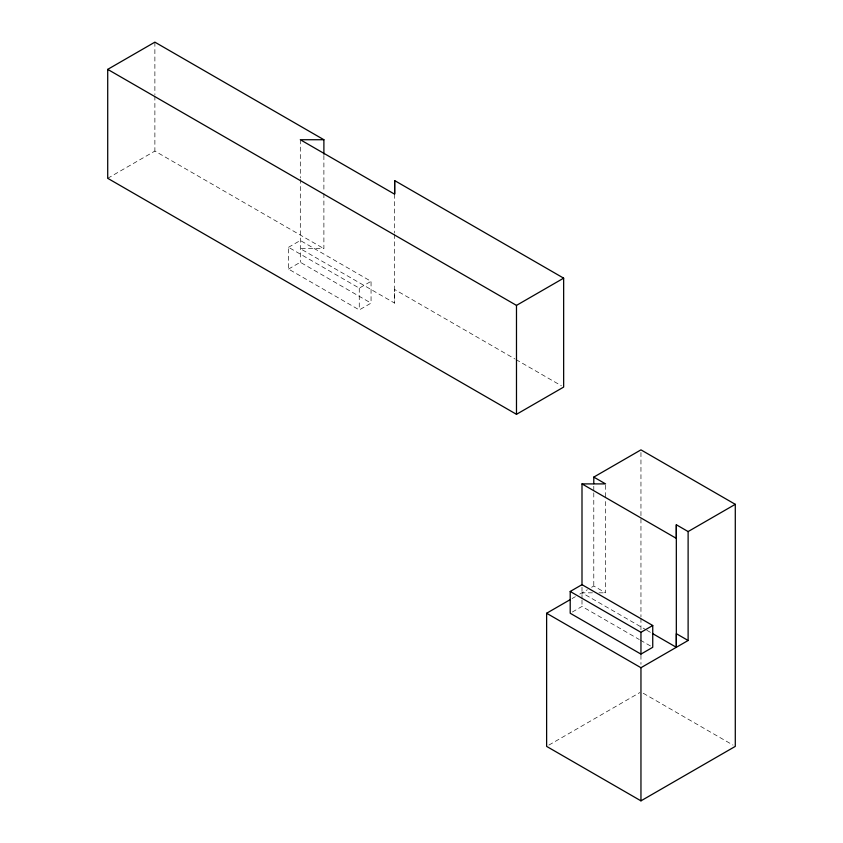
<?xml version="1.0" encoding="UTF-8"?>
<svg xmlns="http://www.w3.org/2000/svg" width="843" height="843" viewBox="0 0 843 843"><rect width="100%" height="100%" fill="white"/><g stroke="black" fill="none" stroke-linecap="round" stroke-linejoin="round"><path stroke-width="0.63" stroke-dasharray="4.21 3.16" d="M323.891 193.532L323.891 248.653L300.308 248.653L394.64 303.122L394.64 289.507L514.883 358.918M107.714 178.305L154.88 151.076L323.891 248.653M288.517 247.294L300.308 240.487L371.057 281.33L371.057 303.122L359.266 309.929L288.517 269.075L288.517 247.294L359.266 288.137L371.057 281.33M288.517 269.075L300.308 262.268L371.057 303.122M572.049 598.572L575.369 596.665M579.784 594.104L587.36 589.742M591.649 587.265L593.788 586.022L605.58 592.829L605.58 499.657M572.344 612.018L581.997 606.444L639.268 639.51M548.898 745.075L639.816 692.577M592.481 592.829L581.997 592.829L645.643 629.573M599.025 592.829L605.58 592.829M516.011 359.571L561.385 385.767M646.781 630.237L651.323 632.861M640.395 640.164L650.501 646.001M643.23 693.241L733.01 745.075M640.954 452.501L640.954 616.939M640.954 618.256L640.954 630.09M640.954 655.085L640.954 664.295M605.58 485.22L605.58 498.339M593.788 486.285L593.788 491.532M593.788 492.849L593.788 586.022M581.997 587.223L581.997 598.762M581.997 600.037L581.997 606.444M394.64 194.196L394.64 233.068M394.64 234.386L394.64 303.122M359.266 288.137L359.266 309.929M323.891 155.481L323.891 192.225M300.308 139.727L300.308 177.789M300.308 179.095L300.308 262.268M154.88 42.15L154.88 94.648M154.88 95.954L154.88 151.076"/><path stroke-width="1.26" d="M323.891 139.727L154.88 42.15L107.714 69.379L107.714 178.305L516.485 414.313L563.651 387.085L563.651 278.158L394.64 180.571L394.64 194.196L300.308 139.727L323.891 139.727L323.891 154.164M652.461 633.514L676.328 647.298L676.328 633.683L688.12 640.49L688.12 531.564L735.286 504.325L735.286 746.392L640.954 800.85L546.622 746.392L546.622 613.251L569.836 599.847M688.12 531.564L676.328 524.757L676.328 538.371L581.997 483.903L581.997 584.958M107.714 69.379L516.485 305.387L563.651 278.158M593.788 483.661L593.788 477.096L640.954 449.867L735.286 504.325M570.205 591.47L581.997 584.663L652.745 625.506L652.745 647.298L640.954 654.105L570.205 613.251L570.205 591.47L640.954 632.313L652.745 625.506M546.622 613.251L640.954 667.719L688.12 640.49M581.997 483.903L605.58 483.903L593.788 477.096M676.328 524.757L676.328 647.298M640.954 632.313L640.954 654.105M640.954 667.719L640.954 800.85M516.485 305.387L516.485 414.313M394.64 180.571L394.64 193.7"/></g></svg>
